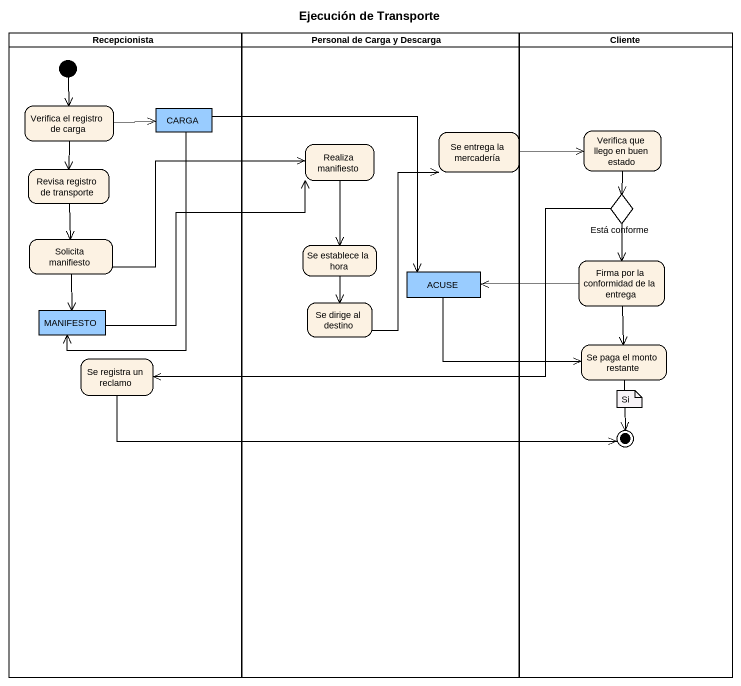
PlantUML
@startuml
title Ejecución de Transporte
hide empty description
state Recepcionista <<partition>> {
  state "Verifica el registro de carga" as Verifica_el_registro_de
  state CARGA <<object>> #99CCFF
  state "Revisa registro de transporte" as Revisa_registro_de
  state "Solicita manifiesto" as Solicita_manifiesto
  state MANIFESTO <<object>> #99CCFF
  state "Se registra un reclamo" as Se_registra_un_reclamo
  [*] --> Verifica_el_registro_de
}
state "Personal de Carga y Descarga" as Personal_de_Carga_y_Descarga <<partition>> {
  state "Realiza manifiesto" as Realiza_manifiesto
  state "Se entrega la mercadería" as Se_entrega_la_mercadería
  state "Se establece la hora" as Se_establece_la_hora
  state ACUSE <<object>> #99CCFF
  state "Se dirige al destino" as Se_dirige_al_destino
}
state Cliente <<partition>> {
  state "Verifica que llego en buen estado" as Verifica_que_llego_en_buen
  state "Está conforme" as Está_conforme <<choice>>
  state "Firma por la conformidad de la entrega" as Firma_por_la_conformidad_de
  state "Se paga el monto restante" as Se_paga_el_monto_restante
  state final1 <<end>>
}
Verifica_el_registro_de -right-> CARGA
Verifica_el_registro_de --> Revisa_registro_de
CARGA --> ACUSE
CARGA --> MANIFESTO
Realiza_manifiesto --> Se_establece_la_hora
Se_entrega_la_mercadería -right-> Verifica_que_llego_en_buen
Verifica_que_llego_en_buen --> Está_conforme
Revisa_registro_de --> Solicita_manifiesto
Está_conforme --> Firma_por_la_conformidad_de
Está_conforme -left-> Se_registra_un_reclamo
Solicita_manifiesto -right-> Realiza_manifiesto
Solicita_manifiesto --> MANIFESTO
Se_establece_la_hora --> Se_dirige_al_destino
ACUSE -right-> Se_paga_el_monto_restante
Firma_por_la_conformidad_de -left-> ACUSE
Firma_por_la_conformidad_de --> Se_paga_el_monto_restante
MANIFESTO -right-> Realiza_manifiesto
Se_dirige_al_destino -up-> Se_entrega_la_mercadería
Se_paga_el_monto_restante --> final1
Se_registra_un_reclamo -right-> final1
note as N1
  Si
end note
@enduml
